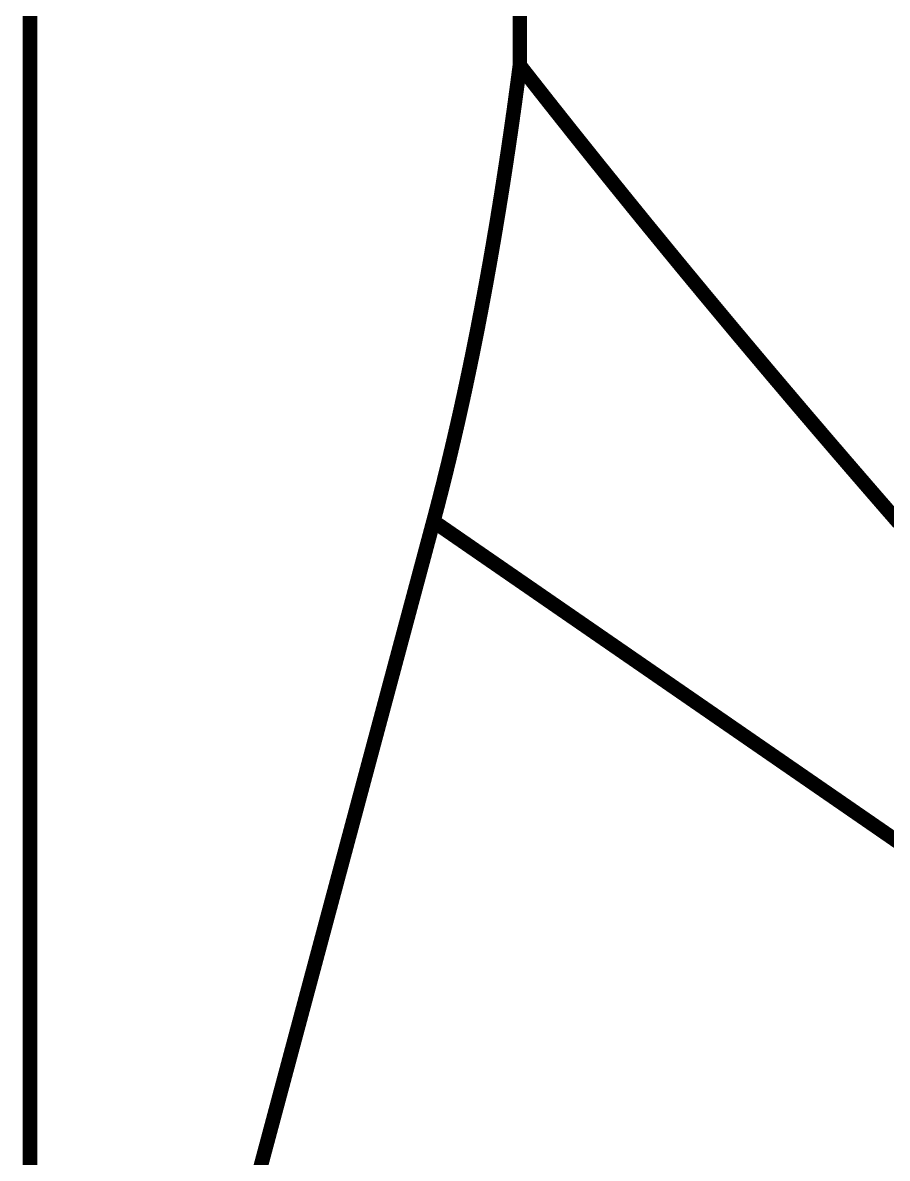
# Model space of a CAD drawing. Header units: inches. Extents: x 0 to 35.2, y -0.7 to 15.9.
# Drawn here: x 33.79477 to 33.82456, y 5.0039 to 5.04301 of the extents above; entities that cross this region are included whole.
import ezdxf

# ---------------------------------------------------------------- set-up
doc = ezdxf.new("R2010")
doc.units = ezdxf.units.IN
doc.header["$MEASUREMENT"] = 0
doc.layers.add('Dimensions', color=6, linetype='Continuous')

msp = doc.modelspace()

# ---------------------------------------------------------------- linework, layer by layer
at = {"layer": 'Dimensions'}
for points in [[(33.795019, 4.977494, 0.0005, 0.0005, 0), (33.795019, 5.694831, 0.0005, 0.0005, 0)], [(33.811898, 5.041537, 0.0005, 0.0005, 0), (33.811898, 5.630788, 0.0005, 0.0005, 0)], [(33.811852, 5.041187, 0.0005, 0.0005, 0), (33.811875, 5.041362, 0.0005, 0.0005, 0)], [(33.811875, 5.041362, 0.0005, 0.0005, 0), (33.811898, 5.041537, 0.0005, 0.0005, 0)], [(33.811898, 5.041537, 0.0005, 0.0005, 0), (33.812223, 5.041122, 0.0005, 0.0005, 0)], [(33.811805, 5.040838, 0.0005, 0.0005, 0), (33.811829, 5.041012, 0.0005, 0.0005, 0)], [(33.811829, 5.041012, 0.0005, 0.0005, 0), (33.811852, 5.041187, 0.0005, 0.0005, 0)], [(33.812223, 5.041122, 0.0005, 0.0005, 0), (33.812551, 5.040705, 0.0005, 0.0005, 0)], [(33.811735, 5.040317, 0.0005, 0.0005, 0), (33.811758, 5.04049, 0.0005, 0.0005, 0)], [(33.811758, 5.04049, 0.0005, 0.0005, 0), (33.811782, 5.040664, 0.0005, 0.0005, 0)], [(33.811782, 5.040664, 0.0005, 0.0005, 0), (33.811805, 5.040838, 0.0005, 0.0005, 0)], [(33.812551, 5.040705, 0.0005, 0.0005, 0), (33.81288, 5.040287, 0.0005, 0.0005, 0)], [(33.811687, 5.03997, 0.0005, 0.0005, 0), (33.811711, 5.040143, 0.0005, 0.0005, 0)], [(33.811711, 5.040143, 0.0005, 0.0005, 0), (33.811735, 5.040317, 0.0005, 0.0005, 0)], [(33.81288, 5.040287, 0.0005, 0.0005, 0), (33.813212, 5.039868, 0.0005, 0.0005, 0)], [(33.811638, 5.039625, 0.0005, 0.0005, 0), (33.811662, 5.039798, 0.0005, 0.0005, 0)], [(33.811662, 5.039798, 0.0005, 0.0005, 0), (33.811687, 5.03997, 0.0005, 0.0005, 0)], [(33.813212, 5.039868, 0.0005, 0.0005, 0), (33.813546, 5.039447, 0.0005, 0.0005, 0)], [(33.811589, 5.039282, 0.0005, 0.0005, 0), (33.811613, 5.039453, 0.0005, 0.0005, 0)], [(33.811613, 5.039453, 0.0005, 0.0005, 0), (33.811638, 5.039625, 0.0005, 0.0005, 0)], [(33.813546, 5.039447, 0.0005, 0.0005, 0), (33.813883, 5.039025, 0.0005, 0.0005, 0)], [(33.811514, 5.038768, 0.0005, 0.0005, 0), (33.811539, 5.038939, 0.0005, 0.0005, 0)], [(33.811539, 5.038939, 0.0005, 0.0005, 0), (33.811564, 5.03911, 0.0005, 0.0005, 0)], [(33.811564, 5.03911, 0.0005, 0.0005, 0), (33.811589, 5.039282, 0.0005, 0.0005, 0)], [(33.813883, 5.039025, 0.0005, 0.0005, 0), (33.814221, 5.038602, 0.0005, 0.0005, 0)], [(33.811463, 5.038428, 0.0005, 0.0005, 0), (33.811489, 5.038598, 0.0005, 0.0005, 0)], [(33.811489, 5.038598, 0.0005, 0.0005, 0), (33.811514, 5.038768, 0.0005, 0.0005, 0)], [(33.814221, 5.038602, 0.0005, 0.0005, 0), (33.814562, 5.038177, 0.0005, 0.0005, 0)], [(33.811412, 5.038088, 0.0005, 0.0005, 0), (33.811438, 5.038258, 0.0005, 0.0005, 0)], [(33.811438, 5.038258, 0.0005, 0.0005, 0), (33.811463, 5.038428, 0.0005, 0.0005, 0)], [(33.814562, 5.038177, 0.0005, 0.0005, 0), (33.814905, 5.037751, 0.0005, 0.0005, 0)], [(33.811334, 5.037582, 0.0005, 0.0005, 0), (33.81136, 5.03775, 0.0005, 0.0005, 0)], [(33.81136, 5.03775, 0.0005, 0.0005, 0), (33.811386, 5.037919, 0.0005, 0.0005, 0)], [(33.811386, 5.037919, 0.0005, 0.0005, 0), (33.811412, 5.038088, 0.0005, 0.0005, 0)], [(33.814905, 5.037751, 0.0005, 0.0005, 0), (33.81525, 5.037324, 0.0005, 0.0005, 0)], [(33.811281, 5.037246, 0.0005, 0.0005, 0), (33.811308, 5.037414, 0.0005, 0.0005, 0)], [(33.811308, 5.037414, 0.0005, 0.0005, 0), (33.811334, 5.037582, 0.0005, 0.0005, 0)], [(33.811228, 5.036912, 0.0005, 0.0005, 0), (33.811255, 5.037079, 0.0005, 0.0005, 0)], [(33.811255, 5.037079, 0.0005, 0.0005, 0), (33.811281, 5.037246, 0.0005, 0.0005, 0)], [(33.81525, 5.037324, 0.0005, 0.0005, 0), (33.815597, 5.036895, 0.0005, 0.0005, 0)], [(33.811147, 5.036412, 0.0005, 0.0005, 0), (33.811174, 5.036578, 0.0005, 0.0005, 0)], [(33.811174, 5.036578, 0.0005, 0.0005, 0), (33.811201, 5.036745, 0.0005, 0.0005, 0)], [(33.811201, 5.036745, 0.0005, 0.0005, 0), (33.811228, 5.036912, 0.0005, 0.0005, 0)], [(33.815597, 5.036895, 0.0005, 0.0005, 0), (33.815946, 5.036465, 0.0005, 0.0005, 0)], [(33.811092, 5.036081, 0.0005, 0.0005, 0), (33.81112, 5.036247, 0.0005, 0.0005, 0)], [(33.81112, 5.036247, 0.0005, 0.0005, 0), (33.811147, 5.036412, 0.0005, 0.0005, 0)], [(33.815946, 5.036465, 0.0005, 0.0005, 0), (33.816297, 5.036034, 0.0005, 0.0005, 0)], [(33.811037, 5.035752, 0.0005, 0.0005, 0), (33.811065, 5.035916, 0.0005, 0.0005, 0)], [(33.811065, 5.035916, 0.0005, 0.0005, 0), (33.811092, 5.036081, 0.0005, 0.0005, 0)], [(33.816297, 5.036034, 0.0005, 0.0005, 0), (33.816651, 5.035602, 0.0005, 0.0005, 0)], [(33.810953, 5.03526, 0.0005, 0.0005, 0), (33.810981, 5.035424, 0.0005, 0.0005, 0)], [(33.810981, 5.035424, 0.0005, 0.0005, 0), (33.811009, 5.035588, 0.0005, 0.0005, 0)], [(33.811009, 5.035588, 0.0005, 0.0005, 0), (33.811037, 5.035752, 0.0005, 0.0005, 0)], [(33.816651, 5.035602, 0.0005, 0.0005, 0), (33.817007, 5.035168, 0.0005, 0.0005, 0)], [(33.810896, 5.034935, 0.0005, 0.0005, 0), (33.810925, 5.035097, 0.0005, 0.0005, 0)], [(33.810925, 5.035097, 0.0005, 0.0005, 0), (33.810953, 5.03526, 0.0005, 0.0005, 0)], [(33.817007, 5.035168, 0.0005, 0.0005, 0), (33.817364, 5.034733, 0.0005, 0.0005, 0)], [(33.810839, 5.034611, 0.0005, 0.0005, 0), (33.810868, 5.034772, 0.0005, 0.0005, 0)], [(33.810868, 5.034772, 0.0005, 0.0005, 0), (33.810896, 5.034935, 0.0005, 0.0005, 0)], [(33.817364, 5.034733, 0.0005, 0.0005, 0), (33.817724, 5.034297, 0.0005, 0.0005, 0)], [(33.810752, 5.034127, 0.0005, 0.0005, 0), (33.810781, 5.034288, 0.0005, 0.0005, 0)], [(33.810781, 5.034288, 0.0005, 0.0005, 0), (33.81081, 5.034449, 0.0005, 0.0005, 0)], [(33.81081, 5.034449, 0.0005, 0.0005, 0), (33.810839, 5.034611, 0.0005, 0.0005, 0)], [(33.817724, 5.034297, 0.0005, 0.0005, 0), (33.818086, 5.03386, 0.0005, 0.0005, 0)], [(33.810693, 5.033807, 0.0005, 0.0005, 0), (33.810723, 5.033967, 0.0005, 0.0005, 0)], [(33.810723, 5.033967, 0.0005, 0.0005, 0), (33.810752, 5.034127, 0.0005, 0.0005, 0)], [(33.818086, 5.03386, 0.0005, 0.0005, 0), (33.81845, 5.033421, 0.0005, 0.0005, 0)], [(33.810604, 5.03333, 0.0005, 0.0005, 0), (33.810634, 5.033488, 0.0005, 0.0005, 0)], [(33.810634, 5.033488, 0.0005, 0.0005, 0), (33.810664, 5.033647, 0.0005, 0.0005, 0)], [(33.810664, 5.033647, 0.0005, 0.0005, 0), (33.810693, 5.033807, 0.0005, 0.0005, 0)], [(33.810544, 5.033014, 0.0005, 0.0005, 0), (33.810575, 5.033171, 0.0005, 0.0005, 0)], [(33.810575, 5.033171, 0.0005, 0.0005, 0), (33.810604, 5.03333, 0.0005, 0.0005, 0)], [(33.81845, 5.033421, 0.0005, 0.0005, 0), (33.818817, 5.032982, 0.0005, 0.0005, 0)], [(33.810454, 5.032542, 0.0005, 0.0005, 0), (33.810484, 5.032699, 0.0005, 0.0005, 0)], [(33.810484, 5.032699, 0.0005, 0.0005, 0), (33.810514, 5.032856, 0.0005, 0.0005, 0)], [(33.810514, 5.032856, 0.0005, 0.0005, 0), (33.810544, 5.033014, 0.0005, 0.0005, 0)], [(33.818817, 5.032982, 0.0005, 0.0005, 0), (33.819185, 5.032541, 0.0005, 0.0005, 0)], [(33.810392, 5.032231, 0.0005, 0.0005, 0), (33.810423, 5.032386, 0.0005, 0.0005, 0)], [(33.810423, 5.032386, 0.0005, 0.0005, 0), (33.810454, 5.032542, 0.0005, 0.0005, 0)], [(33.819185, 5.032541, 0.0005, 0.0005, 0), (33.819555, 5.032098, 0.0005, 0.0005, 0)], [(33.810299, 5.031766, 0.0005, 0.0005, 0), (33.81033, 5.03192, 0.0005, 0.0005, 0)], [(33.81033, 5.03192, 0.0005, 0.0005, 0), (33.810361, 5.032075, 0.0005, 0.0005, 0)], [(33.810361, 5.032075, 0.0005, 0.0005, 0), (33.810392, 5.032231, 0.0005, 0.0005, 0)], [(33.819555, 5.032098, 0.0005, 0.0005, 0), (33.819928, 5.031655, 0.0005, 0.0005, 0)], [(33.810237, 5.031458, 0.0005, 0.0005, 0), (33.810268, 5.031612, 0.0005, 0.0005, 0)], [(33.810268, 5.031612, 0.0005, 0.0005, 0), (33.810299, 5.031766, 0.0005, 0.0005, 0)], [(33.819928, 5.031655, 0.0005, 0.0005, 0), (33.820302, 5.031211, 0.0005, 0.0005, 0)], [(33.810142, 5.031, 0.0005, 0.0005, 0), (33.810174, 5.031153, 0.0005, 0.0005, 0)], [(33.810174, 5.031153, 0.0005, 0.0005, 0), (33.810205, 5.031305, 0.0005, 0.0005, 0)], [(33.810205, 5.031305, 0.0005, 0.0005, 0), (33.810237, 5.031458, 0.0005, 0.0005, 0)], [(33.820302, 5.031211, 0.0005, 0.0005, 0), (33.820679, 5.030765, 0.0005, 0.0005, 0)], [(33.810078, 5.030697, 0.0005, 0.0005, 0), (33.81011, 5.030849, 0.0005, 0.0005, 0)], [(33.81011, 5.030849, 0.0005, 0.0005, 0), (33.810142, 5.031, 0.0005, 0.0005, 0)], [(33.820679, 5.030765, 0.0005, 0.0005, 0), (33.821058, 5.030318, 0.0005, 0.0005, 0)], [(33.809982, 5.030246, 0.0005, 0.0005, 0), (33.810014, 5.030396, 0.0005, 0.0005, 0)], [(33.810014, 5.030396, 0.0005, 0.0005, 0), (33.810046, 5.030546, 0.0005, 0.0005, 0)], [(33.810046, 5.030546, 0.0005, 0.0005, 0), (33.810078, 5.030697, 0.0005, 0.0005, 0)], [(33.821058, 5.030318, 0.0005, 0.0005, 0), (33.821438, 5.02987, 0.0005, 0.0005, 0)], [(33.809884, 5.029799, 0.0005, 0.0005, 0), (33.809916, 5.029947, 0.0005, 0.0005, 0)], [(33.809916, 5.029947, 0.0005, 0.0005, 0), (33.809949, 5.030096, 0.0005, 0.0005, 0)], [(33.809949, 5.030096, 0.0005, 0.0005, 0), (33.809982, 5.030246, 0.0005, 0.0005, 0)], [(33.809818, 5.029503, 0.0005, 0.0005, 0), (33.809851, 5.029651, 0.0005, 0.0005, 0)], [(33.809851, 5.029651, 0.0005, 0.0005, 0), (33.809884, 5.029799, 0.0005, 0.0005, 0)], [(33.821438, 5.02987, 0.0005, 0.0005, 0), (33.821821, 5.02942, 0.0005, 0.0005, 0)], [(33.809718, 5.029063, 0.0005, 0.0005, 0), (33.809752, 5.02921, 0.0005, 0.0005, 0)], [(33.809752, 5.02921, 0.0005, 0.0005, 0), (33.809785, 5.029356, 0.0005, 0.0005, 0)], [(33.809785, 5.029356, 0.0005, 0.0005, 0), (33.809818, 5.029503, 0.0005, 0.0005, 0)], [(33.821821, 5.02942, 0.0005, 0.0005, 0), (33.822206, 5.02897, 0.0005, 0.0005, 0)], [(33.809618, 5.028628, 0.0005, 0.0005, 0), (33.809651, 5.028772, 0.0005, 0.0005, 0)], [(33.809651, 5.028772, 0.0005, 0.0005, 0), (33.809685, 5.028918, 0.0005, 0.0005, 0)], [(33.809685, 5.028918, 0.0005, 0.0005, 0), (33.809718, 5.029063, 0.0005, 0.0005, 0)], [(33.822206, 5.02897, 0.0005, 0.0005, 0), (33.822593, 5.028518, 0.0005, 0.0005, 0)], [(33.80955, 5.02834, 0.0005, 0.0005, 0), (33.809584, 5.028484, 0.0005, 0.0005, 0)], [(33.809584, 5.028484, 0.0005, 0.0005, 0), (33.809618, 5.028628, 0.0005, 0.0005, 0)], [(33.822593, 5.028518, 0.0005, 0.0005, 0), (33.822982, 5.028066, 0.0005, 0.0005, 0)], [(33.809448, 5.027912, 0.0005, 0.0005, 0), (33.809482, 5.028054, 0.0005, 0.0005, 0)], [(33.809482, 5.028054, 0.0005, 0.0005, 0), (33.809516, 5.028197, 0.0005, 0.0005, 0)], [(33.809516, 5.028197, 0.0005, 0.0005, 0), (33.80955, 5.02834, 0.0005, 0.0005, 0)], [(33.822982, 5.028066, 0.0005, 0.0005, 0), (33.823373, 5.027612, 0.0005, 0.0005, 0)], [(33.809344, 5.027488, 0.0005, 0.0005, 0), (33.809379, 5.027629, 0.0005, 0.0005, 0)], [(33.809379, 5.027629, 0.0005, 0.0005, 0), (33.809413, 5.02777, 0.0005, 0.0005, 0)], [(33.809413, 5.02777, 0.0005, 0.0005, 0), (33.809448, 5.027912, 0.0005, 0.0005, 0)], [(33.823373, 5.027612, 0.0005, 0.0005, 0), (33.823766, 5.027157, 0.0005, 0.0005, 0)], [(33.80924, 5.027069, 0.0005, 0.0005, 0), (33.809275, 5.027208, 0.0005, 0.0005, 0)], [(33.809275, 5.027208, 0.0005, 0.0005, 0), (33.809309, 5.027348, 0.0005, 0.0005, 0)], [(33.809309, 5.027348, 0.0005, 0.0005, 0), (33.809344, 5.027488, 0.0005, 0.0005, 0)], [(33.80917, 5.026792, 0.0005, 0.0005, 0), (33.809205, 5.02693, 0.0005, 0.0005, 0)], [(33.809205, 5.02693, 0.0005, 0.0005, 0), (33.80924, 5.027069, 0.0005, 0.0005, 0)], [(33.823766, 5.027157, 0.0005, 0.0005, 0), (33.824161, 5.026701, 0.0005, 0.0005, 0)], [(33.809064, 5.026381, 0.0005, 0.0005, 0), (33.809099, 5.026517, 0.0005, 0.0005, 0)], [(33.809099, 5.026517, 0.0005, 0.0005, 0), (33.809134, 5.026655, 0.0005, 0.0005, 0)], [(33.809134, 5.026655, 0.0005, 0.0005, 0), (33.80917, 5.026792, 0.0005, 0.0005, 0)], [(33.824161, 5.026701, 0.0005, 0.0005, 0), (33.824558, 5.026244, 0.0005, 0.0005, 0)], [(33.808957, 5.025974, 0.0005, 0.0005, 0), (33.808992, 5.026109, 0.0005, 0.0005, 0)], [(33.808992, 5.026109, 0.0005, 0.0005, 0), (33.809028, 5.026245, 0.0005, 0.0005, 0)], [(33.809028, 5.026245, 0.0005, 0.0005, 0), (33.809064, 5.026381, 0.0005, 0.0005, 0)], [(33.824558, 5.026244, 0.0005, 0.0005, 0), (33.824957, 5.025786, 0.0005, 0.0005, 0)], [(33.798109, 4.985489, 0.0005, 0.0005, 0), (33.808921, 5.02584, 0.0005, 0.0005, 0)], [(33.808921, 5.02584, 0.0005, 0.0005, 0), (33.808957, 5.025974, 0.0005, 0.0005, 0)], [(33.808921, 5.02584, 0.0005, 0.0005, 0), (33.854313, 4.994535, 0.0005, 0.0005, 0)]]:
    msp.add_lwpolyline(points, format="xyseb", dxfattribs=at)
for points in [[(33.81175, 5.041362, 0.00025, 0.00025, 1), (33.812, 5.041362, 0.00025, 0.00025, 1)], [(33.81175, 5.041362, 0.00025, 0.00025, 1), (33.812, 5.041362, 0.00025, 0.00025, 1)], [(33.811773, 5.041537, 0.00025, 0.00025, 1), (33.812023, 5.041537, 0.00025, 0.00025, 1)], [(33.811773, 5.041537, 0.00025, 0.00025, 1), (33.812023, 5.041537, 0.00025, 0.00025, 1)], [(33.811773, 5.041537, 0.00025, 0.00025, 1), (33.812023, 5.041537, 0.00025, 0.00025, 1)], [(33.811704, 5.041012, 0.00025, 0.00025, 1), (33.811954, 5.041012, 0.00025, 0.00025, 1)], [(33.811704, 5.041012, 0.00025, 0.00025, 1), (33.811954, 5.041012, 0.00025, 0.00025, 1)], [(33.811727, 5.041187, 0.00025, 0.00025, 1), (33.811977, 5.041187, 0.00025, 0.00025, 1)], [(33.811727, 5.041187, 0.00025, 0.00025, 1), (33.811977, 5.041187, 0.00025, 0.00025, 1)], [(33.812098, 5.041122, 0.00025, 0.00025, 1), (33.812348, 5.041122, 0.00025, 0.00025, 1)], [(33.812098, 5.041122, 0.00025, 0.00025, 1), (33.812348, 5.041122, 0.00025, 0.00025, 1)], [(33.811633, 5.04049, 0.00025, 0.00025, 1), (33.811883, 5.04049, 0.00025, 0.00025, 1)], [(33.811633, 5.04049, 0.00025, 0.00025, 1), (33.811883, 5.04049, 0.00025, 0.00025, 1)], [(33.811657, 5.040664, 0.00025, 0.00025, 1), (33.811907, 5.040664, 0.00025, 0.00025, 1)], [(33.811657, 5.040664, 0.00025, 0.00025, 1), (33.811907, 5.040664, 0.00025, 0.00025, 1)], [(33.81168, 5.040838, 0.00025, 0.00025, 1), (33.81193, 5.040838, 0.00025, 0.00025, 1)], [(33.81168, 5.040838, 0.00025, 0.00025, 1), (33.81193, 5.040838, 0.00025, 0.00025, 1)], [(33.812426, 5.040705, 0.00025, 0.00025, 1), (33.812675, 5.040705, 0.00025, 0.00025, 1)], [(33.812426, 5.040705, 0.00025, 0.00025, 1), (33.812675, 5.040705, 0.00025, 0.00025, 1)], [(33.811586, 5.040143, 0.00025, 0.00025, 1), (33.811836, 5.040143, 0.00025, 0.00025, 1)], [(33.811586, 5.040143, 0.00025, 0.00025, 1), (33.811836, 5.040143, 0.00025, 0.00025, 1)], [(33.81161, 5.040317, 0.00025, 0.00025, 1), (33.811859, 5.040317, 0.00025, 0.00025, 1)], [(33.81161, 5.040317, 0.00025, 0.00025, 1), (33.811859, 5.040317, 0.00025, 0.00025, 1)], [(33.812755, 5.040287, 0.00025, 0.00025, 1), (33.813005, 5.040287, 0.00025, 0.00025, 1)], [(33.812755, 5.040287, 0.00025, 0.00025, 1), (33.813005, 5.040287, 0.00025, 0.00025, 1)], [(33.811537, 5.039798, 0.00025, 0.00025, 1), (33.811787, 5.039798, 0.00025, 0.00025, 1)], [(33.811537, 5.039798, 0.00025, 0.00025, 1), (33.811787, 5.039798, 0.00025, 0.00025, 1)], [(33.811562, 5.03997, 0.00025, 0.00025, 1), (33.811811, 5.03997, 0.00025, 0.00025, 1)], [(33.811562, 5.03997, 0.00025, 0.00025, 1), (33.811811, 5.03997, 0.00025, 0.00025, 1)], [(33.813087, 5.039868, 0.00025, 0.00025, 1), (33.813337, 5.039868, 0.00025, 0.00025, 1)], [(33.813087, 5.039868, 0.00025, 0.00025, 1), (33.813337, 5.039868, 0.00025, 0.00025, 1)], [(33.811488, 5.039453, 0.00025, 0.00025, 1), (33.811738, 5.039453, 0.00025, 0.00025, 1)], [(33.811488, 5.039453, 0.00025, 0.00025, 1), (33.811738, 5.039453, 0.00025, 0.00025, 1)], [(33.811513, 5.039625, 0.00025, 0.00025, 1), (33.811763, 5.039625, 0.00025, 0.00025, 1)], [(33.811513, 5.039625, 0.00025, 0.00025, 1), (33.811763, 5.039625, 0.00025, 0.00025, 1)], [(33.813421, 5.039447, 0.00025, 0.00025, 1), (33.813671, 5.039447, 0.00025, 0.00025, 1)], [(33.813421, 5.039447, 0.00025, 0.00025, 1), (33.813671, 5.039447, 0.00025, 0.00025, 1)], [(33.811414, 5.038939, 0.00025, 0.00025, 1), (33.811664, 5.038939, 0.00025, 0.00025, 1)], [(33.811414, 5.038939, 0.00025, 0.00025, 1), (33.811664, 5.038939, 0.00025, 0.00025, 1)], [(33.811439, 5.03911, 0.00025, 0.00025, 1), (33.811689, 5.03911, 0.00025, 0.00025, 1)], [(33.811439, 5.03911, 0.00025, 0.00025, 1), (33.811689, 5.03911, 0.00025, 0.00025, 1)], [(33.811464, 5.039282, 0.00025, 0.00025, 1), (33.811714, 5.039282, 0.00025, 0.00025, 1)], [(33.811464, 5.039282, 0.00025, 0.00025, 1), (33.811714, 5.039282, 0.00025, 0.00025, 1)], [(33.813758, 5.039025, 0.00025, 0.00025, 1), (33.814008, 5.039025, 0.00025, 0.00025, 1)], [(33.813758, 5.039025, 0.00025, 0.00025, 1), (33.814008, 5.039025, 0.00025, 0.00025, 1)], [(33.811364, 5.038598, 0.00025, 0.00025, 1), (33.811614, 5.038598, 0.00025, 0.00025, 1)], [(33.811364, 5.038598, 0.00025, 0.00025, 1), (33.811614, 5.038598, 0.00025, 0.00025, 1)], [(33.811389, 5.038768, 0.00025, 0.00025, 1), (33.811639, 5.038768, 0.00025, 0.00025, 1)], [(33.811389, 5.038768, 0.00025, 0.00025, 1), (33.811639, 5.038768, 0.00025, 0.00025, 1)], [(33.814096, 5.038602, 0.00025, 0.00025, 1), (33.814346, 5.038602, 0.00025, 0.00025, 1)], [(33.814096, 5.038602, 0.00025, 0.00025, 1), (33.814346, 5.038602, 0.00025, 0.00025, 1)], [(33.811313, 5.038258, 0.00025, 0.00025, 1), (33.811563, 5.038258, 0.00025, 0.00025, 1)], [(33.811313, 5.038258, 0.00025, 0.00025, 1), (33.811563, 5.038258, 0.00025, 0.00025, 1)], [(33.811338, 5.038428, 0.00025, 0.00025, 1), (33.811588, 5.038428, 0.00025, 0.00025, 1)], [(33.811338, 5.038428, 0.00025, 0.00025, 1), (33.811588, 5.038428, 0.00025, 0.00025, 1)], [(33.814437, 5.038177, 0.00025, 0.00025, 1), (33.814687, 5.038177, 0.00025, 0.00025, 1)], [(33.814437, 5.038177, 0.00025, 0.00025, 1), (33.814687, 5.038177, 0.00025, 0.00025, 1)], [(33.811235, 5.03775, 0.00025, 0.00025, 1), (33.811485, 5.03775, 0.00025, 0.00025, 1)], [(33.811235, 5.03775, 0.00025, 0.00025, 1), (33.811485, 5.03775, 0.00025, 0.00025, 1)], [(33.811261, 5.037919, 0.00025, 0.00025, 1), (33.811511, 5.037919, 0.00025, 0.00025, 1)], [(33.811261, 5.037919, 0.00025, 0.00025, 1), (33.811511, 5.037919, 0.00025, 0.00025, 1)], [(33.811287, 5.038088, 0.00025, 0.00025, 1), (33.811537, 5.038088, 0.00025, 0.00025, 1)], [(33.811287, 5.038088, 0.00025, 0.00025, 1), (33.811537, 5.038088, 0.00025, 0.00025, 1)], [(33.81478, 5.037751, 0.00025, 0.00025, 1), (33.81503, 5.037751, 0.00025, 0.00025, 1)], [(33.81478, 5.037751, 0.00025, 0.00025, 1), (33.81503, 5.037751, 0.00025, 0.00025, 1)], [(33.811183, 5.037414, 0.00025, 0.00025, 1), (33.811433, 5.037414, 0.00025, 0.00025, 1)], [(33.811183, 5.037414, 0.00025, 0.00025, 1), (33.811433, 5.037414, 0.00025, 0.00025, 1)], [(33.811209, 5.037582, 0.00025, 0.00025, 1), (33.811459, 5.037582, 0.00025, 0.00025, 1)], [(33.811209, 5.037582, 0.00025, 0.00025, 1), (33.811459, 5.037582, 0.00025, 0.00025, 1)], [(33.81113, 5.037079, 0.00025, 0.00025, 1), (33.81138, 5.037079, 0.00025, 0.00025, 1)], [(33.81113, 5.037079, 0.00025, 0.00025, 1), (33.81138, 5.037079, 0.00025, 0.00025, 1)], [(33.811156, 5.037246, 0.00025, 0.00025, 1), (33.811406, 5.037246, 0.00025, 0.00025, 1)], [(33.811156, 5.037246, 0.00025, 0.00025, 1), (33.811406, 5.037246, 0.00025, 0.00025, 1)], [(33.815125, 5.037324, 0.00025, 0.00025, 1), (33.815375, 5.037324, 0.00025, 0.00025, 1)], [(33.815125, 5.037324, 0.00025, 0.00025, 1), (33.815375, 5.037324, 0.00025, 0.00025, 1)], [(33.811049, 5.036578, 0.00025, 0.00025, 1), (33.811299, 5.036578, 0.00025, 0.00025, 1)], [(33.811049, 5.036578, 0.00025, 0.00025, 1), (33.811299, 5.036578, 0.00025, 0.00025, 1)], [(33.811076, 5.036745, 0.00025, 0.00025, 1), (33.811326, 5.036745, 0.00025, 0.00025, 1)], [(33.811076, 5.036745, 0.00025, 0.00025, 1), (33.811326, 5.036745, 0.00025, 0.00025, 1)], [(33.811103, 5.036912, 0.00025, 0.00025, 1), (33.811353, 5.036912, 0.00025, 0.00025, 1)], [(33.811103, 5.036912, 0.00025, 0.00025, 1), (33.811353, 5.036912, 0.00025, 0.00025, 1)], [(33.815472, 5.036895, 0.00025, 0.00025, 1), (33.815722, 5.036895, 0.00025, 0.00025, 1)], [(33.815472, 5.036895, 0.00025, 0.00025, 1), (33.815722, 5.036895, 0.00025, 0.00025, 1)], [(33.810995, 5.036247, 0.00025, 0.00025, 1), (33.811245, 5.036247, 0.00025, 0.00025, 1)], [(33.810995, 5.036247, 0.00025, 0.00025, 1), (33.811245, 5.036247, 0.00025, 0.00025, 1)], [(33.811022, 5.036412, 0.00025, 0.00025, 1), (33.811272, 5.036412, 0.00025, 0.00025, 1)], [(33.811022, 5.036412, 0.00025, 0.00025, 1), (33.811272, 5.036412, 0.00025, 0.00025, 1)], [(33.815821, 5.036465, 0.00025, 0.00025, 1), (33.816071, 5.036465, 0.00025, 0.00025, 1)], [(33.815821, 5.036465, 0.00025, 0.00025, 1), (33.816071, 5.036465, 0.00025, 0.00025, 1)], [(33.81094, 5.035916, 0.00025, 0.00025, 1), (33.81119, 5.035916, 0.00025, 0.00025, 1)], [(33.81094, 5.035916, 0.00025, 0.00025, 1), (33.81119, 5.035916, 0.00025, 0.00025, 1)], [(33.810967, 5.036081, 0.00025, 0.00025, 1), (33.811217, 5.036081, 0.00025, 0.00025, 1)], [(33.810967, 5.036081, 0.00025, 0.00025, 1), (33.811217, 5.036081, 0.00025, 0.00025, 1)], [(33.816172, 5.036034, 0.00025, 0.00025, 1), (33.816422, 5.036034, 0.00025, 0.00025, 1)], [(33.816172, 5.036034, 0.00025, 0.00025, 1), (33.816422, 5.036034, 0.00025, 0.00025, 1)], [(33.810856, 5.035424, 0.00025, 0.00025, 1), (33.811106, 5.035424, 0.00025, 0.00025, 1)], [(33.810856, 5.035424, 0.00025, 0.00025, 1), (33.811106, 5.035424, 0.00025, 0.00025, 1)], [(33.810884, 5.035588, 0.00025, 0.00025, 1), (33.811134, 5.035588, 0.00025, 0.00025, 1)], [(33.810884, 5.035588, 0.00025, 0.00025, 1), (33.811134, 5.035588, 0.00025, 0.00025, 1)], [(33.810912, 5.035752, 0.00025, 0.00025, 1), (33.811162, 5.035752, 0.00025, 0.00025, 1)], [(33.810912, 5.035752, 0.00025, 0.00025, 1), (33.811162, 5.035752, 0.00025, 0.00025, 1)], [(33.816526, 5.035602, 0.00025, 0.00025, 1), (33.816776, 5.035602, 0.00025, 0.00025, 1)], [(33.816526, 5.035602, 0.00025, 0.00025, 1), (33.816776, 5.035602, 0.00025, 0.00025, 1)], [(33.8108, 5.035097, 0.00025, 0.00025, 1), (33.81105, 5.035097, 0.00025, 0.00025, 1)], [(33.8108, 5.035097, 0.00025, 0.00025, 1), (33.81105, 5.035097, 0.00025, 0.00025, 1)], [(33.810828, 5.03526, 0.00025, 0.00025, 1), (33.811078, 5.03526, 0.00025, 0.00025, 1)], [(33.810828, 5.03526, 0.00025, 0.00025, 1), (33.811078, 5.03526, 0.00025, 0.00025, 1)], [(33.816882, 5.035168, 0.00025, 0.00025, 1), (33.817132, 5.035168, 0.00025, 0.00025, 1)], [(33.816882, 5.035168, 0.00025, 0.00025, 1), (33.817132, 5.035168, 0.00025, 0.00025, 1)], [(33.810743, 5.034772, 0.00025, 0.00025, 1), (33.810993, 5.034772, 0.00025, 0.00025, 1)], [(33.810743, 5.034772, 0.00025, 0.00025, 1), (33.810993, 5.034772, 0.00025, 0.00025, 1)], [(33.810771, 5.034935, 0.00025, 0.00025, 1), (33.811021, 5.034935, 0.00025, 0.00025, 1)], [(33.810771, 5.034935, 0.00025, 0.00025, 1), (33.811021, 5.034935, 0.00025, 0.00025, 1)], [(33.817239, 5.034733, 0.00025, 0.00025, 1), (33.817489, 5.034733, 0.00025, 0.00025, 1)], [(33.817239, 5.034733, 0.00025, 0.00025, 1), (33.817489, 5.034733, 0.00025, 0.00025, 1)], [(33.810656, 5.034288, 0.00025, 0.00025, 1), (33.810906, 5.034288, 0.00025, 0.00025, 1)], [(33.810656, 5.034288, 0.00025, 0.00025, 1), (33.810906, 5.034288, 0.00025, 0.00025, 1)], [(33.810685, 5.034449, 0.00025, 0.00025, 1), (33.810935, 5.034449, 0.00025, 0.00025, 1)], [(33.810685, 5.034449, 0.00025, 0.00025, 1), (33.810935, 5.034449, 0.00025, 0.00025, 1)], [(33.810714, 5.034611, 0.00025, 0.00025, 1), (33.810964, 5.034611, 0.00025, 0.00025, 1)], [(33.810714, 5.034611, 0.00025, 0.00025, 1), (33.810964, 5.034611, 0.00025, 0.00025, 1)], [(33.817599, 5.034297, 0.00025, 0.00025, 1), (33.817849, 5.034297, 0.00025, 0.00025, 1)], [(33.817599, 5.034297, 0.00025, 0.00025, 1), (33.817849, 5.034297, 0.00025, 0.00025, 1)], [(33.810598, 5.033967, 0.00025, 0.00025, 1), (33.810848, 5.033967, 0.00025, 0.00025, 1)], [(33.810598, 5.033967, 0.00025, 0.00025, 1), (33.810848, 5.033967, 0.00025, 0.00025, 1)], [(33.810627, 5.034127, 0.00025, 0.00025, 1), (33.810877, 5.034127, 0.00025, 0.00025, 1)], [(33.810627, 5.034127, 0.00025, 0.00025, 1), (33.810877, 5.034127, 0.00025, 0.00025, 1)], [(33.817961, 5.03386, 0.00025, 0.00025, 1), (33.818211, 5.03386, 0.00025, 0.00025, 1)], [(33.817961, 5.03386, 0.00025, 0.00025, 1), (33.818211, 5.03386, 0.00025, 0.00025, 1)], [(33.810509, 5.033488, 0.00025, 0.00025, 1), (33.810759, 5.033488, 0.00025, 0.00025, 1)], [(33.810509, 5.033488, 0.00025, 0.00025, 1), (33.810759, 5.033488, 0.00025, 0.00025, 1)], [(33.810539, 5.033647, 0.00025, 0.00025, 1), (33.810789, 5.033647, 0.00025, 0.00025, 1)], [(33.810539, 5.033647, 0.00025, 0.00025, 1), (33.810789, 5.033647, 0.00025, 0.00025, 1)], [(33.810568, 5.033807, 0.00025, 0.00025, 1), (33.810818, 5.033807, 0.00025, 0.00025, 1)], [(33.810568, 5.033807, 0.00025, 0.00025, 1), (33.810818, 5.033807, 0.00025, 0.00025, 1)], [(33.810449, 5.033171, 0.00025, 0.00025, 1), (33.810699, 5.033171, 0.00025, 0.00025, 1)], [(33.810449, 5.033171, 0.00025, 0.00025, 1), (33.810699, 5.033171, 0.00025, 0.00025, 1)], [(33.810479, 5.03333, 0.00025, 0.00025, 1), (33.81073, 5.03333, 0.00025, 0.00025, 1)], [(33.810479, 5.03333, 0.00025, 0.00025, 1), (33.81073, 5.03333, 0.00025, 0.00025, 1)], [(33.818326, 5.033421, 0.00025, 0.00025, 1), (33.818576, 5.033421, 0.00025, 0.00025, 1)], [(33.818326, 5.033421, 0.00025, 0.00025, 1), (33.818576, 5.033421, 0.00025, 0.00025, 1)], [(33.810359, 5.032699, 0.00025, 0.00025, 1), (33.810609, 5.032699, 0.00025, 0.00025, 1)], [(33.810359, 5.032699, 0.00025, 0.00025, 1), (33.810609, 5.032699, 0.00025, 0.00025, 1)], [(33.810389, 5.032856, 0.00025, 0.00025, 1), (33.810639, 5.032856, 0.00025, 0.00025, 1)], [(33.810389, 5.032856, 0.00025, 0.00025, 1), (33.810639, 5.032856, 0.00025, 0.00025, 1)], [(33.81042, 5.033014, 0.00025, 0.00025, 1), (33.81067, 5.033014, 0.00025, 0.00025, 1)], [(33.81042, 5.033014, 0.00025, 0.00025, 1), (33.81067, 5.033014, 0.00025, 0.00025, 1)], [(33.818692, 5.032982, 0.00025, 0.00025, 1), (33.818942, 5.032982, 0.00025, 0.00025, 1)], [(33.818692, 5.032982, 0.00025, 0.00025, 1), (33.818942, 5.032982, 0.00025, 0.00025, 1)], [(33.810298, 5.032386, 0.00025, 0.00025, 1), (33.810548, 5.032386, 0.00025, 0.00025, 1)], [(33.810298, 5.032386, 0.00025, 0.00025, 1), (33.810548, 5.032386, 0.00025, 0.00025, 1)], [(33.810329, 5.032542, 0.00025, 0.00025, 1), (33.810579, 5.032542, 0.00025, 0.00025, 1)], [(33.810329, 5.032542, 0.00025, 0.00025, 1), (33.810579, 5.032542, 0.00025, 0.00025, 1)], [(33.81906, 5.032541, 0.00025, 0.00025, 1), (33.81931, 5.032541, 0.00025, 0.00025, 1)], [(33.81906, 5.032541, 0.00025, 0.00025, 1), (33.81931, 5.032541, 0.00025, 0.00025, 1)], [(33.810206, 5.03192, 0.00025, 0.00025, 1), (33.810456, 5.03192, 0.00025, 0.00025, 1)], [(33.810206, 5.03192, 0.00025, 0.00025, 1), (33.810456, 5.03192, 0.00025, 0.00025, 1)], [(33.810237, 5.032075, 0.00025, 0.00025, 1), (33.810487, 5.032075, 0.00025, 0.00025, 1)], [(33.810237, 5.032075, 0.00025, 0.00025, 1), (33.810487, 5.032075, 0.00025, 0.00025, 1)], [(33.810267, 5.032231, 0.00025, 0.00025, 1), (33.810517, 5.032231, 0.00025, 0.00025, 1)], [(33.810267, 5.032231, 0.00025, 0.00025, 1), (33.810517, 5.032231, 0.00025, 0.00025, 1)], [(33.81943, 5.032098, 0.00025, 0.00025, 1), (33.81968, 5.032098, 0.00025, 0.00025, 1)], [(33.81943, 5.032098, 0.00025, 0.00025, 1), (33.81968, 5.032098, 0.00025, 0.00025, 1)], [(33.810143, 5.031612, 0.00025, 0.00025, 1), (33.810393, 5.031612, 0.00025, 0.00025, 1)], [(33.810143, 5.031612, 0.00025, 0.00025, 1), (33.810393, 5.031612, 0.00025, 0.00025, 1)], [(33.810174, 5.031766, 0.00025, 0.00025, 1), (33.810424, 5.031766, 0.00025, 0.00025, 1)], [(33.810174, 5.031766, 0.00025, 0.00025, 1), (33.810424, 5.031766, 0.00025, 0.00025, 1)], [(33.819803, 5.031655, 0.00025, 0.00025, 1), (33.820053, 5.031655, 0.00025, 0.00025, 1)], [(33.819803, 5.031655, 0.00025, 0.00025, 1), (33.820053, 5.031655, 0.00025, 0.00025, 1)], [(33.810049, 5.031153, 0.00025, 0.00025, 1), (33.810299, 5.031153, 0.00025, 0.00025, 1)], [(33.810049, 5.031153, 0.00025, 0.00025, 1), (33.810299, 5.031153, 0.00025, 0.00025, 1)], [(33.81008, 5.031305, 0.00025, 0.00025, 1), (33.81033, 5.031305, 0.00025, 0.00025, 1)], [(33.81008, 5.031305, 0.00025, 0.00025, 1), (33.81033, 5.031305, 0.00025, 0.00025, 1)], [(33.810112, 5.031458, 0.00025, 0.00025, 1), (33.810362, 5.031458, 0.00025, 0.00025, 1)], [(33.810112, 5.031458, 0.00025, 0.00025, 1), (33.810362, 5.031458, 0.00025, 0.00025, 1)], [(33.820177, 5.031211, 0.00025, 0.00025, 1), (33.820428, 5.031211, 0.00025, 0.00025, 1)], [(33.820177, 5.031211, 0.00025, 0.00025, 1), (33.820428, 5.031211, 0.00025, 0.00025, 1)], [(33.809985, 5.030849, 0.00025, 0.00025, 1), (33.810235, 5.030849, 0.00025, 0.00025, 1)], [(33.809985, 5.030849, 0.00025, 0.00025, 1), (33.810235, 5.030849, 0.00025, 0.00025, 1)], [(33.810017, 5.031, 0.00025, 0.00025, 1), (33.810267, 5.031, 0.00025, 0.00025, 1)], [(33.810017, 5.031, 0.00025, 0.00025, 1), (33.810267, 5.031, 0.00025, 0.00025, 1)], [(33.820554, 5.030765, 0.00025, 0.00025, 1), (33.820804, 5.030765, 0.00025, 0.00025, 1)], [(33.820554, 5.030765, 0.00025, 0.00025, 1), (33.820804, 5.030765, 0.00025, 0.00025, 1)], [(33.809889, 5.030396, 0.00025, 0.00025, 1), (33.810139, 5.030396, 0.00025, 0.00025, 1)], [(33.809889, 5.030396, 0.00025, 0.00025, 1), (33.810139, 5.030396, 0.00025, 0.00025, 1)], [(33.809921, 5.030546, 0.00025, 0.00025, 1), (33.810171, 5.030546, 0.00025, 0.00025, 1)], [(33.809921, 5.030546, 0.00025, 0.00025, 1), (33.810171, 5.030546, 0.00025, 0.00025, 1)], [(33.809953, 5.030697, 0.00025, 0.00025, 1), (33.810203, 5.030697, 0.00025, 0.00025, 1)], [(33.809953, 5.030697, 0.00025, 0.00025, 1), (33.810203, 5.030697, 0.00025, 0.00025, 1)], [(33.820933, 5.030318, 0.00025, 0.00025, 1), (33.821183, 5.030318, 0.00025, 0.00025, 1)], [(33.820933, 5.030318, 0.00025, 0.00025, 1), (33.821183, 5.030318, 0.00025, 0.00025, 1)], [(33.809792, 5.029947, 0.00025, 0.00025, 1), (33.810041, 5.029947, 0.00025, 0.00025, 1)], [(33.809792, 5.029947, 0.00025, 0.00025, 1), (33.810041, 5.029947, 0.00025, 0.00025, 1)], [(33.809824, 5.030096, 0.00025, 0.00025, 1), (33.810074, 5.030096, 0.00025, 0.00025, 1)], [(33.809824, 5.030096, 0.00025, 0.00025, 1), (33.810074, 5.030096, 0.00025, 0.00025, 1)], [(33.809857, 5.030246, 0.00025, 0.00025, 1), (33.810107, 5.030246, 0.00025, 0.00025, 1)], [(33.809857, 5.030246, 0.00025, 0.00025, 1), (33.810107, 5.030246, 0.00025, 0.00025, 1)], [(33.809726, 5.029651, 0.00025, 0.00025, 1), (33.809976, 5.029651, 0.00025, 0.00025, 1)], [(33.809726, 5.029651, 0.00025, 0.00025, 1), (33.809976, 5.029651, 0.00025, 0.00025, 1)], [(33.809759, 5.029799, 0.00025, 0.00025, 1), (33.810009, 5.029799, 0.00025, 0.00025, 1)], [(33.809759, 5.029799, 0.00025, 0.00025, 1), (33.810009, 5.029799, 0.00025, 0.00025, 1)], [(33.821314, 5.02987, 0.00025, 0.00025, 1), (33.821564, 5.02987, 0.00025, 0.00025, 1)], [(33.821314, 5.02987, 0.00025, 0.00025, 1), (33.821564, 5.02987, 0.00025, 0.00025, 1)], [(33.809627, 5.02921, 0.00025, 0.00025, 1), (33.809877, 5.02921, 0.00025, 0.00025, 1)], [(33.809627, 5.02921, 0.00025, 0.00025, 1), (33.809877, 5.02921, 0.00025, 0.00025, 1)], [(33.80966, 5.029356, 0.00025, 0.00025, 1), (33.80991, 5.029356, 0.00025, 0.00025, 1)], [(33.80966, 5.029356, 0.00025, 0.00025, 1), (33.80991, 5.029356, 0.00025, 0.00025, 1)], [(33.809693, 5.029503, 0.00025, 0.00025, 1), (33.809943, 5.029503, 0.00025, 0.00025, 1)], [(33.809693, 5.029503, 0.00025, 0.00025, 1), (33.809943, 5.029503, 0.00025, 0.00025, 1)], [(33.821696, 5.02942, 0.00025, 0.00025, 1), (33.821946, 5.02942, 0.00025, 0.00025, 1)], [(33.821696, 5.02942, 0.00025, 0.00025, 1), (33.821946, 5.02942, 0.00025, 0.00025, 1)], [(33.809526, 5.028772, 0.00025, 0.00025, 1), (33.809776, 5.028772, 0.00025, 0.00025, 1)], [(33.809526, 5.028772, 0.00025, 0.00025, 1), (33.809776, 5.028772, 0.00025, 0.00025, 1)], [(33.80956, 5.028918, 0.00025, 0.00025, 1), (33.80981, 5.028918, 0.00025, 0.00025, 1)], [(33.80956, 5.028918, 0.00025, 0.00025, 1), (33.80981, 5.028918, 0.00025, 0.00025, 1)], [(33.809593, 5.029063, 0.00025, 0.00025, 1), (33.809843, 5.029063, 0.00025, 0.00025, 1)], [(33.809593, 5.029063, 0.00025, 0.00025, 1), (33.809843, 5.029063, 0.00025, 0.00025, 1)], [(33.822081, 5.02897, 0.00025, 0.00025, 1), (33.822331, 5.02897, 0.00025, 0.00025, 1)], [(33.822081, 5.02897, 0.00025, 0.00025, 1), (33.822331, 5.02897, 0.00025, 0.00025, 1)], [(33.809459, 5.028484, 0.00025, 0.00025, 1), (33.809709, 5.028484, 0.00025, 0.00025, 1)], [(33.809459, 5.028484, 0.00025, 0.00025, 1), (33.809709, 5.028484, 0.00025, 0.00025, 1)], [(33.809493, 5.028628, 0.00025, 0.00025, 1), (33.809743, 5.028628, 0.00025, 0.00025, 1)], [(33.809493, 5.028628, 0.00025, 0.00025, 1), (33.809743, 5.028628, 0.00025, 0.00025, 1)], [(33.822468, 5.028518, 0.00025, 0.00025, 1), (33.822718, 5.028518, 0.00025, 0.00025, 1)], [(33.822468, 5.028518, 0.00025, 0.00025, 1), (33.822718, 5.028518, 0.00025, 0.00025, 1)], [(33.809357, 5.028054, 0.00025, 0.00025, 1), (33.809607, 5.028054, 0.00025, 0.00025, 1)], [(33.809357, 5.028054, 0.00025, 0.00025, 1), (33.809607, 5.028054, 0.00025, 0.00025, 1)], [(33.809391, 5.028197, 0.00025, 0.00025, 1), (33.809641, 5.028197, 0.00025, 0.00025, 1)], [(33.809391, 5.028197, 0.00025, 0.00025, 1), (33.809641, 5.028197, 0.00025, 0.00025, 1)], [(33.809425, 5.02834, 0.00025, 0.00025, 1), (33.809675, 5.02834, 0.00025, 0.00025, 1)], [(33.809425, 5.02834, 0.00025, 0.00025, 1), (33.809675, 5.02834, 0.00025, 0.00025, 1)], [(33.822857, 5.028066, 0.00025, 0.00025, 1), (33.823107, 5.028066, 0.00025, 0.00025, 1)], [(33.822857, 5.028066, 0.00025, 0.00025, 1), (33.823107, 5.028066, 0.00025, 0.00025, 1)], [(33.809254, 5.027629, 0.00025, 0.00025, 1), (33.809504, 5.027629, 0.00025, 0.00025, 1)], [(33.809254, 5.027629, 0.00025, 0.00025, 1), (33.809504, 5.027629, 0.00025, 0.00025, 1)], [(33.809288, 5.02777, 0.00025, 0.00025, 1), (33.809538, 5.02777, 0.00025, 0.00025, 1)], [(33.809288, 5.02777, 0.00025, 0.00025, 1), (33.809538, 5.02777, 0.00025, 0.00025, 1)], [(33.809323, 5.027912, 0.00025, 0.00025, 1), (33.809573, 5.027912, 0.00025, 0.00025, 1)], [(33.809323, 5.027912, 0.00025, 0.00025, 1), (33.809573, 5.027912, 0.00025, 0.00025, 1)], [(33.823248, 5.027612, 0.00025, 0.00025, 1), (33.823498, 5.027612, 0.00025, 0.00025, 1)], [(33.823248, 5.027612, 0.00025, 0.00025, 1), (33.823498, 5.027612, 0.00025, 0.00025, 1)], [(33.80915, 5.027208, 0.00025, 0.00025, 1), (33.8094, 5.027208, 0.00025, 0.00025, 1)], [(33.80915, 5.027208, 0.00025, 0.00025, 1), (33.8094, 5.027208, 0.00025, 0.00025, 1)], [(33.809185, 5.027348, 0.00025, 0.00025, 1), (33.809435, 5.027348, 0.00025, 0.00025, 1)], [(33.809185, 5.027348, 0.00025, 0.00025, 1), (33.809435, 5.027348, 0.00025, 0.00025, 1)], [(33.809219, 5.027488, 0.00025, 0.00025, 1), (33.809469, 5.027488, 0.00025, 0.00025, 1)], [(33.809219, 5.027488, 0.00025, 0.00025, 1), (33.809469, 5.027488, 0.00025, 0.00025, 1)], [(33.80908, 5.02693, 0.00025, 0.00025, 1), (33.80933, 5.02693, 0.00025, 0.00025, 1)], [(33.80908, 5.02693, 0.00025, 0.00025, 1), (33.80933, 5.02693, 0.00025, 0.00025, 1)], [(33.809115, 5.027069, 0.00025, 0.00025, 1), (33.809365, 5.027069, 0.00025, 0.00025, 1)], [(33.809115, 5.027069, 0.00025, 0.00025, 1), (33.809365, 5.027069, 0.00025, 0.00025, 1)], [(33.823641, 5.027157, 0.00025, 0.00025, 1), (33.823891, 5.027157, 0.00025, 0.00025, 1)], [(33.823641, 5.027157, 0.00025, 0.00025, 1), (33.823891, 5.027157, 0.00025, 0.00025, 1)], [(33.808974, 5.026517, 0.00025, 0.00025, 1), (33.809224, 5.026517, 0.00025, 0.00025, 1)], [(33.808974, 5.026517, 0.00025, 0.00025, 1), (33.809224, 5.026517, 0.00025, 0.00025, 1)], [(33.809009, 5.026655, 0.00025, 0.00025, 1), (33.809259, 5.026655, 0.00025, 0.00025, 1)], [(33.809009, 5.026655, 0.00025, 0.00025, 1), (33.809259, 5.026655, 0.00025, 0.00025, 1)], [(33.809045, 5.026792, 0.00025, 0.00025, 1), (33.809295, 5.026792, 0.00025, 0.00025, 1)], [(33.809045, 5.026792, 0.00025, 0.00025, 1), (33.809295, 5.026792, 0.00025, 0.00025, 1)], [(33.824036, 5.026701, 0.00025, 0.00025, 1), (33.824286, 5.026701, 0.00025, 0.00025, 1)], [(33.824036, 5.026701, 0.00025, 0.00025, 1), (33.824286, 5.026701, 0.00025, 0.00025, 1)], [(33.808867, 5.026109, 0.00025, 0.00025, 1), (33.809117, 5.026109, 0.00025, 0.00025, 1)], [(33.808867, 5.026109, 0.00025, 0.00025, 1), (33.809117, 5.026109, 0.00025, 0.00025, 1)], [(33.808903, 5.026245, 0.00025, 0.00025, 1), (33.809153, 5.026245, 0.00025, 0.00025, 1)], [(33.808903, 5.026245, 0.00025, 0.00025, 1), (33.809153, 5.026245, 0.00025, 0.00025, 1)], [(33.808938, 5.026381, 0.00025, 0.00025, 1), (33.809188, 5.026381, 0.00025, 0.00025, 1)], [(33.808938, 5.026381, 0.00025, 0.00025, 1), (33.809188, 5.026381, 0.00025, 0.00025, 1)], [(33.824433, 5.026244, 0.00025, 0.00025, 1), (33.824683, 5.026244, 0.00025, 0.00025, 1)], [(33.824433, 5.026244, 0.00025, 0.00025, 1), (33.824683, 5.026244, 0.00025, 0.00025, 1)], [(33.808796, 5.02584, 0.00025, 0.00025, 1), (33.809046, 5.02584, 0.00025, 0.00025, 1)], [(33.808796, 5.02584, 0.00025, 0.00025, 1), (33.809046, 5.02584, 0.00025, 0.00025, 1)], [(33.808796, 5.02584, 0.00025, 0.00025, 1), (33.809046, 5.02584, 0.00025, 0.00025, 1)], [(33.808831, 5.025974, 0.00025, 0.00025, 1), (33.809081, 5.025974, 0.00025, 0.00025, 1)], [(33.808831, 5.025974, 0.00025, 0.00025, 1), (33.809081, 5.025974, 0.00025, 0.00025, 1)]]:
    msp.add_lwpolyline(points, format="xyseb", close=True, dxfattribs=at)

doc.saveas('drawing.dxf')
